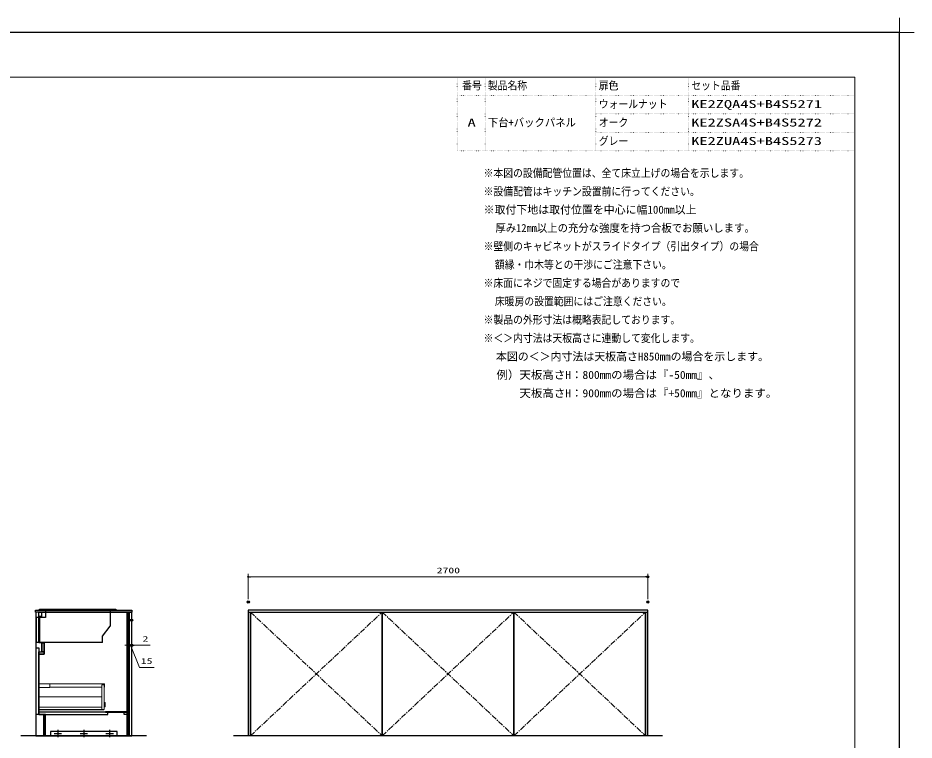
# Model space of a CAD drawing. Units: millimetres, scale not verified. Extents: x -9797 to 9797, y -4555 to 4555.
# Drawn here: x -3054 to 3002, y -329 to 4555 of the extents above; entities that cross this region are included whole.
import ezdxf
from ezdxf.enums import TextEntityAlignment as Align

# ---------------------------------------------------------------- set-up
doc = ezdxf.new("R2010")
doc.units = ezdxf.units.MM
doc.header["$LTSCALE"] = 30
doc.header["$PDMODE"] = 32
doc.header["$PDSIZE"] = 15
doc.linetypes.add('USER3', pattern=[2, 1.25, -0.25, 0.25, -0.25])
doc.linetypes.add('USER4', pattern=[0.26, 0.01, -0.25])
for name, color, linetype, lineweight in [('0-0_KABE', 4, 'Continuous', 25), ('0-1_0', 7, 'Continuous', 25), ('0-2_細線ﾚｲﾔｰ', 91, 'Continuous', 5), ('0-3_寸法ﾚｲﾔｰ', 30, 'Continuous', 13), ('0-4_DEFPOINTS', 7, 'Continuous', 25), ('0-5_1', 7, 'Continuous', 25), ('0-6_図面枠', 3, 'Continuous', 15), ('0-9_一般', 7, 'Continuous', 5)]:
    doc.layers.add(name, color=color, linetype=linetype, lineweight=lineweight)
doc.layers.add('0-7_仕様書', color=7, linetype='Continuous')
doc.styles.add('ＭＳ ゴシック', font='')
doc.styles.get('ＭＳ ゴシック').set_extended_font_data('MS Gothic')

# ---------------------------------------------------------------- blocks, each defined once
blk = doc.blocks.new('_DOT')
at = {"layer": '0-1_0', "color": 30}
blk.add_line((-15, 0), (-30, 0), dxfattribs=at)
for points in [[(0, 0), (-15, 0), (-14.88, 1.88)], [(0, 0), (-14.88, -1.88), (-15, 0)], [(0, 0), (-14.88, 1.88), (-14.53, 3.73)], [(0, 0), (-14.53, -3.73), (-14.88, -1.88)], [(0, 0), (-14.53, 3.73), (-13.95, 5.52)], [(0, 0), (-13.95, -5.52), (-14.53, -3.73)], [(0, 0), (-13.95, 5.52), (-13.14, 7.23)], [(0, 0), (-13.14, -7.23), (-13.95, -5.52)], [(0, 0), (-13.14, 7.23), (-12.14, 8.82)], [(0, 0), (-12.14, -8.82), (-13.14, -7.23)], [(0, 0), (-12.14, 8.82), (-10.93, 10.27)], [(0, 0), (-10.93, -10.27), (-12.14, -8.82)], [(0, 0), (-10.93, 10.27), (-9.56, 11.56)], [(0, 0), (-9.56, -11.56), (-10.93, -10.27)], [(0, 0), (-9.56, 11.56), (-8.04, 12.66)], [(0, 0), (-8.04, -12.66), (-9.56, -11.56)], [(0, 0), (-8.04, 12.66), (-6.39, 13.57)], [(0, 0), (-6.39, -13.57), (-8.04, -12.66)], [(0, 0), (-6.39, 13.57), (-4.64, 14.27)], [(0, 0), (-4.64, -14.27), (-6.39, -13.57)], [(0, 0), (-4.64, 14.27), (-2.81, 14.73)], [(0, 0), (-2.81, -14.73), (-4.64, -14.27)], [(0, 0), (-2.81, 14.73), (-0.94, 14.97)], [(0, 0), (-0.94, -14.97), (-2.81, -14.73)], [(0, 0), (-0.94, 14.97), (0.94, 14.97)], [(0, 0), (0.94, -14.97), (-0.94, -14.97)], [(0, 0), (0.94, 14.97), (2.81, 14.73)], [(0, 0), (2.81, 14.73), (4.64, 14.27)], [(0, 0), (4.64, 14.27), (6.39, 13.57)], [(0, 0), (6.39, 13.57), (8.04, 12.66)], [(0, 0), (8.04, 12.66), (9.56, 11.56)], [(0, 0), (9.56, 11.56), (10.93, 10.27)], [(0, 0), (10.93, 10.27), (12.14, 8.82)], [(0, 0), (12.14, 8.82), (13.14, 7.23)], [(0, 0), (13.14, 7.23), (13.95, 5.52)], [(0, 0), (13.95, 5.52), (14.53, 3.73)], [(0, 0), (14.53, 3.73), (14.88, 1.88)], [(0, 0), (14.88, 1.88), (15, 0)], [(0, 0), (2.81, -14.73), (0.94, -14.97)], [(0, 0), (4.64, -14.27), (2.81, -14.73)], [(0, 0), (6.39, -13.57), (4.64, -14.27)], [(0, 0), (8.04, -12.66), (6.39, -13.57)], [(0, 0), (9.56, -11.56), (8.04, -12.66)], [(0, 0), (10.93, -10.27), (9.56, -11.56)], [(0, 0), (12.14, -8.82), (10.93, -10.27)], [(0, 0), (13.14, -7.23), (12.14, -8.82)], [(0, 0), (13.95, -5.52), (13.14, -7.23)], [(0, 0), (14.53, -3.73), (13.95, -5.52)], [(0, 0), (14.88, -1.88), (14.53, -3.73)], [(0, 0), (15, 0), (14.88, -1.88)]]:
    blk.add_solid(points, dxfattribs=at)
blk = doc.blocks.new('A$C66026BD6')
at = {"layer": '0-2_細線ﾚｲﾔｰ'}
for points in [[(0, 5460), (2280, 5460), (2280, 6225), (0, 6225)], [(12810, 990), (13260, 990), (13260, 6000), (12810, 6000)], [(0, 990), (12810, 990), (12810, 1440), (0, 1440)]]:
    blk.add_lwpolyline(points, close=True, dxfattribs=at)
for points in [[(13260, 5497.5), (13311, 5497.5), (13311, 6187.5), (2280, 6187.5), (2280, 5497.5), (12810, 5497.5)], [(12810, 3552), (0, 3552), (0, 945), (13200, 945), (13200, 990)], [(13260, 1539), (13500, 1539), (13500, 2391), (13260, 2391)]]:
    blk.add_lwpolyline(points, dxfattribs=at)
blk = doc.blocks.new('A$C6603637F')
at = {"layer": '0-1_0'}
for points in [[(0, 0), (0, -25110), (-16980, -25110), (-16980, -20760), (-18330, -20760), (-18330, -8520), (-17280, -8520), (-17280, -6270), (-18330, -6270), (-18330, 0)], [(-18330, 0), (-17820, 0), (-17820, -900), (-18330, -900)], [(-450, 0), (-375, 0), (-375, -25110), (-450, -25110)], [(-15, 0), (-375, 0), (-375, -3000), (-15, -3000)], [(-18915, -7260), (-18375, -7260), (-18375, -20760), (-18915, -20760)], [(-17748, -6270), (-17730, -6270), (-17730, -8070), (-17748, -8070)], [(-17730, -6270), (-17280, -6270), (-17280, -8070), (-17730, -8070)], [(-18330, -8070), (-17280, -8070), (-17280, -8520), (-18330, -8520)], [(-15, -17610), (-375, -17610), (-375, -25110), (-15, -25110)], [(-18330, -20760), (-4350, -20760), (-4350, -20310), (-18330, -20310)], [(-450, -20235), (-4800, -20235), (-4800, -20310), (-450, -20310)], [(-1050, -20310), (-450, -20310), (-450, -20760), (-1050, -20760)]]:
    blk.add_lwpolyline(points, close=True, dxfattribs=at)
at = {"layer": '0-5_1'}
blk.add_lwpolyline([(-17340, -20760), (-17364, -20760), (-17364, -25110), (-17340, -25110)], close=True, dxfattribs=at)
at = {"layer": '0-2_細線ﾚｲﾔｰ'}
blk.add_blockref('A$C66026BD6', (-18375, -20760), dxfattribs=at)
blk = doc.blocks.new('A$C5C52CC60')
at = {"layer": '0-1_0'}
blk.add_lwpolyline([(0, 300), (13500, 300), (13500, 1200), (0, 1200)], close=True, dxfattribs=at)
at = {"layer": '0-5_1'}
for p, q in [((750, 750), (2250, 750)), ((1500, 1500), (1500, 0)), ((6000, 750), (7500, 750)), ((6750, 1500), (6750, 0)), ((11250, 750), (12750, 750)), ((12000, 1500), (12000, 0))]:
    blk.add_line(p, q, dxfattribs=at)
blk = doc.blocks.new('A$C660A6056')
at = {"layer": '0-1_0'}
for p, q in [((15074.9, 0), (15074.9, -3285)), ((74.9, -1470), (74.9, -6570)), ((614.9, -1470), (614.9, -6570)), ((764.9, -1470), (764.9, -6570)), ((13574.9, -6570), (74.9, -6570))]:
    blk.add_line(p, q, dxfattribs=at)
for points in [[(2024.9, 0), (2024.9, -1470), (74.9, -1470)], [(13574.9, -6570), (13574.9, -5272.6), (15074.9, -3285)]]:
    blk.add_lwpolyline(points, dxfattribs=at)
blk.add_lwpolyline([(16244.9, 0), (764.9, 0), (764.9, 210), (16244.9, 210)], close=True, dxfattribs=at)
blk = doc.blocks.new('グループ-13-1')
at = {"layer": '0-9_一般'}
for p, q in [((372249.8, -84177), (372249.8, -80193)), ((370257.8, -82185), (374241.7, -82185))]:
    blk.add_line(p, q, dxfattribs=at)

msp = doc.modelspace()

# ---------------------------------------------------------------- linework, layer by layer
at = {"layer": '0-0_KABE'}
for p, q in [((-2183.92, -300.14), (-3033.92, -300.14)), ((1302.79, -300.14), (-1597.21, -300.14))]:
    msp.add_line(p, q, dxfattribs=at)
at = {"layer": '0-1_0'}
for points in [[(-2933.92, 549.86), (-2283.92, 549.86), (-2283.92, 536.86), (-2933.92, 536.86)], [(-1497.21, 549.86), (-1497.21, 536.86), (1202.79, 536.86), (1202.79, 549.86)], [(-2932.92, -300.14), (-2284.92, -300.14), (-2284.92, 536.86), (-2932.92, 536.86)], [(-2300.92, 536.86), (-2285.92, 536.86), (-2285.92, -300.14), (-2300.92, -300.14)], [(-1496.21, 536.86), (-1482.21, 536.86), (-1482.21, -300.14), (-1496.21, -300.14)], [(-1482.21, 536.86), (-592.21, 536.86), (-592.21, -300.14), (-1482.21, -300.14)], [(-592.21, 536.86), (297.79, 536.86), (297.79, -300.14), (-592.21, -300.14)], [(297.79, 536.86), (1187.79, 536.86), (1187.79, -300.14), (297.79, -300.14)], [(1187.79, 536.86), (1201.79, 536.86), (1201.79, -300.14), (1187.79, -300.14)]]:
    msp.add_lwpolyline(points, close=True, dxfattribs=at)
at = {"layer": '0-2_細線ﾚｲﾔｰ', "linetype": 'USER3', "lineweight": 9}
for p, q in [((-1482.21, -300.14), (-592.21, 536.86)), ((-1482.21, 536.86), (-592.21, -300.14)), ((-592.21, -300.14), (297.79, 536.86)), ((-592.21, 536.86), (297.79, -300.14)), ((297.79, -300.14), (1187.79, 536.86)), ((297.79, 536.86), (1187.79, -300.14))]:
    msp.add_line(p, q, dxfattribs=at)
at = {"layer": '0-3_寸法ﾚｲﾔｰ'}
for p, q in [((-1497.21, 624.86), (-1497.21, 794.86)), ((1202.79, 624.86), (1202.79, 794.86)), ((-1482.21, 774.86), (1187.79, 774.86)), ((-2300.92, 461.86), (-2300.92, 291.86)), ((-2285.92, 461.86), (-2285.92, 291.86)), ((-2285.92, 461.86), (-2285.92, 291.86)), ((-2283.92, 461.86), (-2283.92, 291.86)), ((-2315.92, 311.86), (-2330.92, 311.86)), ((-2300.92, 311.86), (-2315.92, 311.86)), ((-2300.92, 311.86), (-2285.92, 311.86)), ((-2285.92, 311.86), (-2283.92, 311.86)), ((-2283.92, 311.86), (-2159.09, 311.86)), ((-2270.92, 311.86), (-2255.92, 311.86)), ((-2268.92, 311.86), (-2253.92, 311.86))]:
    msp.add_line(p, q, dxfattribs=at)
msp.add_lwpolyline([(-2132.77, 161.86), (-2231.82, 161.86), (-2293.42, 311.86)], dxfattribs=at)
at = {"layer": '0-4_DEFPOINTS'}
for p, q in [((2902.77, 4455), (-9697.23, 4455)), ((2902.77, -4455), (2902.77, 4455))]:
    msp.add_line(p, q, dxfattribs=at)
for p in [(1202.79, 774.86), (-1497.21, 604.86), (1202.79, 604.86), (-2300.92, 481.86), (-2285.92, 481.86), (-2283.92, 481.86), (-2285.92, 311.86), (-2283.92, 311.86)]:
    msp.add_point(p, dxfattribs=at)
at = {"layer": '0-6_図面枠', "linetype": 'USER4'}
for p, q in [((-84.73, 3655), (-84.73, 4155)), ((2602.77, 4155), (-84.73, 4155)), ((102.77, 3655), (102.77, 4155)), ((852.77, 3655), (852.77, 4155)), ((1477.77, 3655), (1477.77, 4155)), ((2602.77, 3655), (2602.77, 4155)), ((2602.77, 4030), (-84.73, 4030)), ((2602.77, 3905), (852.77, 3905)), ((2602.77, 3780), (852.77, 3780)), ((2602.77, 3655), (-84.73, 3655))]:
    msp.add_line(p, q, dxfattribs=at)
at = {"layer": '0-6_図面枠'}
msp.add_lwpolyline([(-9397.23, -4155), (2602.77, -4155), (2602.77, 4155), (-9397.23, 4155)], close=True, dxfattribs=at)

# ---------------------------------------------------------------- block references
at = {"layer": '0-1_0', "xscale": 0.03333333, "yscale": 0.03333333}
for name, p in [('A$C660A6056', (-2933.92, 549.86)), ('A$C5C52CC60', (-2833.92, -310.14))]:
    msp.add_blockref(name, p, dxfattribs=at)
at = {"layer": '0-3_寸法ﾚｲﾔｰ', "xscale": 0.5, "yscale": 0.5, "rotation": 180}
for p in [(-1497.21, 774.86), (-2285.92, 311.86), (-2283.92, 311.86)]:
    msp.add_blockref('_DOT', p, dxfattribs=at)
at = {"layer": '0-3_寸法ﾚｲﾔｰ', "xscale": 0.5, "yscale": 0.5}
for p in [(1202.79, 774.86), (-2300.92, 311.86), (-2285.92, 311.86)]:
    msp.add_blockref('_DOT', p, dxfattribs=at)
at = {"layer": '0-4_DEFPOINTS', "xscale": 0.05, "yscale": 0.05}
msp.add_blockref('グループ-13-1', (-15709.72, 8564.25), dxfattribs=at)
at = {"layer": '0-5_1', "xscale": 0.03333333, "yscale": 0.03333333}
msp.add_blockref('A$C6603637F', (-2300.92, 536.86), dxfattribs=at)

# ---------------------------------------------------------------- texts
at = {"layer": '0-1_0', "style": 'ＭＳ ゴシック'}
for s, height, width, p in [('※本図の設備配管位置は、全て床立上げの場合を示します。', 54.11, 0.9, (93.25, 3462.09)), ('※設備配管はキッチン設置前に行ってください。', 54.11, 0.9, (93.25, 3337.73)), ('\u3000厚み12mm以上の充分な強度を持つ合板でお願いします。', 54.12, 0.95, (102.77, 3090.64)), ('※壁側のキャビネットがスライドタイプ（引出タイプ）の場合', 54.11, 0.9, (93.25, 2966.75)), ('\u3000額縁・巾木等との干渉にご注意下さい。', 54.11, 0.9, (102.77, 2842.65)), ('※床面にネジで固定する場合がありますので', 54.11, 0.9, (93.25, 2718.55)), ('\u3000床暖房の設置範囲にはご注意ください。', 54.11, 0.9, (102.77, 2594.38)), ('※製品の外形寸法は概略表記しております。', 54.11, 0.9, (93.25, 2470.08)), ('※＜＞内寸法は天板高さに連動して変化します。', 54.11, 0.9, (93.25, 2345.85)), ('\u3000例）天板高さH：800mmの場合は『-50mm』、', 54.12, 1.05, (102.77, 2097.45)), ('\u3000\u3000\u3000天板高さH：900mmの場合は『+50mm』となります。', 54.12, 1.05, (102.77, 1973.25))]:
    msp.add_text(s, height=height, dxfattribs=dict(at, width=width)).set_placement(p, align=Align.BOTTOM_LEFT)
for s, p in [('※取付下地は取付位置を中心に幅100mm以上', (93.25, 3214.52)), ('\u3000本図の＜＞内寸法は天板高さH850mmの場合を示します。', (102.77, 2221.65))]:
    msp.add_text(s, height=54.12, dxfattribs=at).set_placement(p, align=Align.BOTTOM_LEFT)
at = {"layer": '0-3_寸法ﾚｲﾔｰ', "style": 'ＭＳ ゴシック', "width": 1.5}
for s, p in [('2700', (-223.4, 787.46)), ('2', (-2211.47, 324.46)), ('15', (-2223.25, 174.46))]:
    msp.add_text(s, height=38.49, dxfattribs=at).set_placement(p, align=Align.BOTTOM_LEFT)
at = {"layer": '0-7_仕様書', "style": 'ＭＳ ゴシック'}
for s, height, width, p in [('番号', 54.11, 0.9, (-51.92, 4053.97)), ('製品名称', 54.11, 0.9, (121.52, 4053.97)), ('扉色', 54.11, 0.9, (871.52, 4053.97)), ('セット品番', 54.11, 0.9, (1496.52, 4053.97)), ('ウォールナット', 54.11, 0.9, (871.52, 3928.97)), ('KE2ZQA4S+B4S5271', 54.11, 1.5, (1496.52, 3928.97)), ('下台+バックパネル', 54.12, 0.95, (121.52, 3803.97)), ('オーク', 54.11, 0.9, (871.52, 3803.97)), ('A', 54.11, 1.5, (-15.09, 3803.97)), ('KE2ZSA4S+B4S5272', 54.11, 1.5, (1496.52, 3803.97)), ('グレー', 54.11, 0.9, (871.52, 3678.97)), ('KE2ZUA4S+B4S5273', 54.11, 1.5, (1496.52, 3678.97))]:
    msp.add_text(s, height=height, dxfattribs=dict(at, width=width)).set_placement(p, align=Align.BOTTOM_LEFT)

doc.saveas('drawing.dxf')
